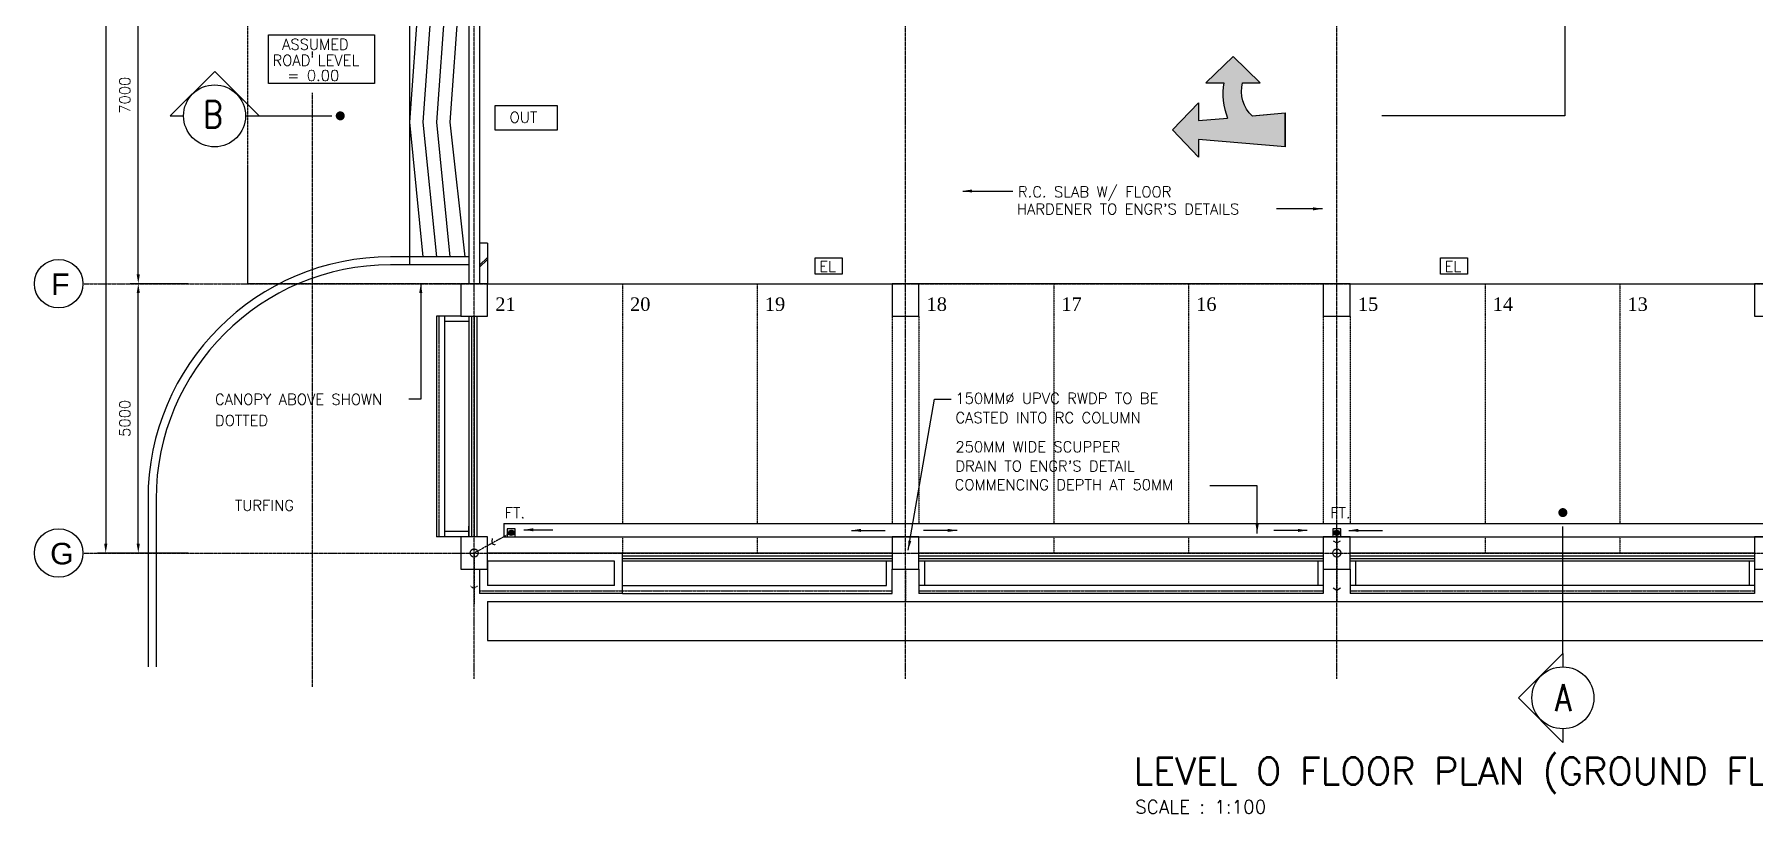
# Model space of a CAD drawing. Header units: millimetres. Extents: x -312260 to 194620, y -310600 to 21683.
# Drawn here: x -198257 to -166350, y -262420 to -247955 of the extents above; entities that cross this region are included whole.
import ezdxf

# ---------------------------------------------------------------- set-up
doc = ezdxf.new("R2010")
doc.units = ezdxf.units.MM
doc.header["$LTSCALE"] = 5
doc.header["$MEASUREMENT"] = 0
doc.header["$PDMODE"] = 3
for name, pattern in [('CENTER', [2, 1.25, -0.25, 0.25, -0.25]), ('DASHDOT2', [0.5, 0.25, -0.125, 0, -0.125]), ('DASHEDX2', [1.5, 1, -0.5]), ('HIDDEN2', [0.1875, 0.125, -0.0625])]:
    doc.linetypes.add(name, pattern=pattern)
for name, color, linetype in [('1-ROAD', 1, 'Continuous'), ('2-DR', 202, 'Continuous'), ('ARROW', 254, 'Continuous'), ('beam_p', 1, 'Continuous'), ('col', 7, 'Continuous'), ('CP NUMBERING', 1, 'Continuous'), ('DIM', 7, 'Continuous'), ('DRAIN', 5, 'Continuous'), ('EL & K', 10, 'Continuous'), ('FIX', 5, 'Continuous'), ('GRID', 9, 'CENTER'), ('L', 1, 'Continuous'), ('LINE', 7, 'Continuous'), ('parap', 7, 'Continuous'), ('park L', 9, 'DASHEDX2'), ('RAIL', 1, 'Continuous'), ('RWDP', 1, 'Continuous'), ('SPEC', 7, 'Continuous'), ('TEXT', 7, 'Continuous'), ('wall', 2, 'Continuous')]:
    doc.layers.add(name, color=color, linetype=linetype)
doc.styles.add('CARPARK NO', font='TIMES.TTF', dxfattribs={"height": 200})
doc.styles.add('E', font='ROMANS.SHX', dxfattribs={"width": 0.9})
doc.styles.add('HELV', font='HELV.shx')
doc.styles.add('ROMS', font='romans.shx', dxfattribs={"width": 0.8, "height": 230})
doc.styles.add('S100', font='ROMANS.shx', dxfattribs={"height": 200})
doc.dimstyles.new('S100', dxfattribs={"dimscale": 0, "dimtxt": 150, "dimasz": 175, "dimexe": 150, "dimexo": 150, "dimgap": 150, "dimtad": 1, "dimdec": 0, "dimzin": 0, "dimdsep": 46, "dimtxsty": 'S100', "dimcen": 0, "dimdle": 100, "dimclrd": 5, "dimclre": 5, "dimclrt": 1, "dimaunit": 1, "dimadec": 0, "dimazin": 0, "dimtfac": 1, "dimtdec": 0, "dimtofl": 0, "dimtmove": 1, "dimatfit": 3, "dimfxl": 1, "dimtolj": 1, "dimtzin": 0, "dimarcsym": 0})

# ---------------------------------------------------------------- blocks, each defined once
blk = doc.blocks.new('*D125')
at = {"layer": 'DEFPOINTS', "color": 0}
for p in [(-196330, -252583), (-195256, -252583), (-195256, -257583)]:
    blk.add_point(p, dxfattribs=at)
at = {"layer": 'DIM', "color": 5, "lineweight": -2}
for p, q in [((-195406, -252583), (-196480, -252583)), ((-196330, -257408), (-196330, -252758)), ((-195406, -257583), (-196480, -257583))]:
    blk.add_line(p, q, dxfattribs=at)
at = {"layer": 'DIM', "color": 5}
for points in [[(-196360, -252758), (-196301, -252758), (-196330, -252583)], [(-196360, -257408), (-196301, -257408), (-196330, -257583)]]:
    blk.add_solid(points, dxfattribs=at)
at = {"layer": 'DIM', "color": 1, "insert": (-196580, -255083), "char_height": 200, "attachment_point": 5, "rotation": 90, "style": 'S100'}
blk.add_mtext('\\A1;5000', dxfattribs=at)
blk = doc.blocks.new('*D126')
at = {"layer": 'DEFPOINTS', "color": 0}
for p in [(-196330, -245583), (-195256, -245583), (-195256, -252583)]:
    blk.add_point(p, dxfattribs=at)
at = {"layer": 'DIM', "color": 5, "lineweight": -2}
for p, q in [((-195406, -245583), (-196480, -245583)), ((-196330, -252408), (-196330, -245758)), ((-195406, -252583), (-196480, -252583))]:
    blk.add_line(p, q, dxfattribs=at)
at = {"layer": 'DIM', "color": 5}
for points in [[(-196360, -245758), (-196301, -245758), (-196330, -245583)], [(-196360, -252408), (-196301, -252408), (-196330, -252583)]]:
    blk.add_solid(points, dxfattribs=at)
at = {"layer": 'DIM', "color": 1, "insert": (-196580, -249083), "char_height": 200, "attachment_point": 5, "rotation": 90, "style": 'S100'}
blk.add_mtext('\\A1;7000', dxfattribs=at)
blk = doc.blocks.new('*D130')
at = {"layer": 'DEFPOINTS', "color": 0}
for p in [(-195256, -222983), (-196934, -257583), (-195256, -257583)]:
    blk.add_point(p, dxfattribs=at)
at = {"layer": 'DIM', "color": 5, "lineweight": -2}
for p, q in [((-195406, -222983), (-197084, -222983)), ((-196934, -223158), (-196934, -257408)), ((-195406, -257583), (-197084, -257583))]:
    blk.add_line(p, q, dxfattribs=at)
at = {"layer": 'DIM', "color": 5}
for points in [[(-196963, -223158), (-196904, -223158), (-196934, -222983)], [(-196963, -257408), (-196904, -257408), (-196934, -257583)]]:
    blk.add_solid(points, dxfattribs=at)
at = {"layer": 'DIM', "color": 1, "insert": (-197184, -240283), "char_height": 200, "attachment_point": 5, "rotation": 90, "style": 'S100'}
blk.add_mtext('\\A1;34600', dxfattribs=at)
blk = doc.blocks.new('FT')
at = {"layer": 'FIX', "color": 6, "linetype": 'Continuous'}
for p, q in [((-102916, 3485), (-102974, 3542)), ((-102947, 3489), (-102969, 3511)), ((-102897, 3492), (-102966, 3561)), ((-102883, 3505), (-102953, 3575)), ((-102875, 3524), (-102934, 3583)), ((-102878, 3553), (-102905, 3580))]:
    blk.add_line(p, q, dxfattribs=at)
blk.add_lwpolyline([(-102849, 3609), (-102999, 3609), (-102999, 3459), (-102849, 3459)], close=True, dxfattribs=at)
blk.add_circle((-102924, 3534), 50, dxfattribs=at)

msp = doc.modelspace()

# ---------------------------------------------------------------- hatches: boundary and pattern name
at = {"layer": 'ARROW', "linetype": 'Continuous'}
msp.add_hatch(color=256, dxfattribs=at).paths.add_polyline_path([(-175056.6, -250042.2), (-175056.6, -249419.6), (-175662.5, -249473.8, -0.2742982), (-175846, -248851.4), (-175519.1, -248851.4), (-176023.5, -248366.6), (-176527.9, -248851.4), (-176196.3, -248851.4, 0.1324519), (-176125.8, -249507.3), (-176661.9, -249554.7), (-176661.9, -249223.1), (-177146.7, -249727.5), (-176661.9, -250231.9), (-176661.9, -249905)])

# ---------------------------------------------------------------- linework, layer by layer
at = {"color": 2, "linetype": 'HIDDEN2', "ltscale": 2}
for p, q in [((-194299.5, -252582.8), (-194299.5, -245582.8)), ((-190349.5, -252582.8), (-194299.5, -252582.8))]:
    msp.add_line(p, q, dxfattribs=at)
at = {"color": 8}
for p, q in [((-191049.5, -246082.8), (-191299.5, -249582.8)), ((-190799.5, -246082.8), (-191049.5, -249582.8)), ((-190549.5, -246082.8), (-190799.5, -249582.8)), ((-190299.5, -246082.8), (-190549.5, -249582.8)), ((-191299.5, -249582.8), (-191049.5, -252082.8)), ((-191049.5, -249582.8), (-190799.5, -252082.8)), ((-190799.5, -249582.8), (-190549.5, -252082.8)), ((-190549.5, -249582.8), (-190271.8, -252082.8))]:
    msp.add_line(p, q, dxfattribs=at)
at = {"color": 3}
for p, q in [((-195736.7, -249467.2), (-194912.2, -248642.6)), ((-194087.6, -249467.2), (-194912.2, -248642.6)), ((-195736.7, -249467.2), (-195489.8, -249467.2)), ((-194339.8, -249467.2), (-194087.6, -249467.2)), ((-194087.6, -249467.2), (-192741.4, -249467.2)), ((-169905.9, -259448.6), (-169905.9, -257088.5)), ((-169905.9, -259448.6), (-170730.4, -260273.2)), ((-169905.9, -259448.6), (-169905.9, -259695.6)), ((-169905.9, -261097.8), (-170730.4, -260273.2)), ((-169905.9, -260845.6), (-169905.9, -261097.8))]:
    msp.add_line(p, q, dxfattribs=at)
msp.add_lwpolyline([(-166649.4, -241296.9), (-169868.5, -241296.9), (-169868.5, -249467.2), (-173264.6, -249467.2)], dxfattribs=at)
at = {"color": 1}
for points in [[(-193915.5, -247964.9), (-191946.6, -247964.9), (-191946.6, -248865.9), (-193915.5, -248865.9)], [(-189708.9, -249273.5), (-188563.1, -249273.5), (-188563.1, -249735.7), (-189708.9, -249735.7)]]:
    msp.add_lwpolyline(points, close=True, dxfattribs=at)
at = {"color": 3, "const_width": 83.6}
for points in [[(-192583.4, -249425.4, -1), (-192583.4, -249509, -1)], [(-169947.7, -256831.4, 1), (-169864.1, -256831.4, 1)]]:
    msp.add_lwpolyline(points, format="xyb", close=True, dxfattribs=at)
at = {"color": 3}
for centre in [(-194914.8, -249467.2), (-169905.9, -260270.6)]:
    msp.add_circle(centre, 575, dxfattribs=at)
at = {"layer": '1-ROAD'}
for p, q in [((-190199.5, -252082.8), (-191649.5, -252082.8)), ((-190199.5, -252232.8), (-191649.5, -252232.8)), ((-196149.5, -256582.8, 0), (-196149.5, -259693.1)), ((-195999.5, -256582.8, 0), (-195999.5, -259693.1))]:
    msp.add_line(p, q, dxfattribs=at)
for radius in [4500, 4350]:
    msp.add_arc((-191649.5, -256582.8, 0), radius, 90, 180, dxfattribs=at)
at = {"layer": '2-DR'}
for p, q in [((-189849.5, -258482.8), (-189849.5, -259207.8)), ((-189849.5, -258482.8), (-133249.5, -258482.8)), ((-189849.5, -259207.8), (-132599.5, -259207.8))]:
    msp.add_line(p, q, dxfattribs=at)
at = {"layer": 'ARROW', "linetype": 'Continuous', "flags": 128}
for points in [[(-175056.6, -250042.2), (-175056.6, -250042.2), (-175056.6, -249419.6), (-175662.5, -249473.8, -0.2742982), (-175846, -248851.4), (-175519.1, -248851.4), (-176023.5, -248366.6), (-176527.9, -248851.4), (-176196.3, -248851.4)], [(-176196.3, -248851.4, 0.1324519), (-176125.8, -249507.3, 0.1324519)]]:
    msp.add_lwpolyline(points, format="xyb", dxfattribs=at)
for points in [[(-175056.6, -249412.9), (-175056.6, -250042.2), (-176661.9, -249905), (-176661.9, -250231.9), (-177146.7, -249727.5), (-176661.9, -249223.1), (-176661.9, -249554.7), (-176125.8, -249507.3)], [(-175669.6, -249467), (-175056.6, -249412.9)]]:
    msp.add_lwpolyline(points, dxfattribs=at)
at = {"layer": 'beam_p', "ltscale": 2}
for p, q in [((-190349.5, -253182.8), (-190799.5, -253182.8)), ((-190799.5, -253182.8), (-190799.5, -257282.8)), ((-190649.5, -253182.8), (-190649.5, -257282.8)), ((-190199.5, -253282.8), (-190649.5, -253282.8)), ((-190349.5, -257282.8), (-190799.5, -257282.8)), ((-190199.5, -257182.8), (-190649.5, -257182.8)), ((-189849.5, -257732.8), (-189849.5, -258182.8)), ((-187499.5, -257732.8), (-189849.5, -257732.8)), ((-187499.5, -258182.8), (-187499.5, -257732.8)), ((-181749.5, -257732.8), (-181749.5, -258182.8)), ((-174449.5, -257732.8), (-174449.5, -258182.8)), ((-173749.5, -257732.8), (-173749.5, -258182.8)), ((-166449.5, -257732.8), (-166449.5, -258182.8)), ((-181849.5, -257882.8), (-181849.5, -258332.8)), ((-174349.5, -257882.8), (-174349.5, -258332.8)), ((-173849.5, -257882.8), (-173849.5, -258332.8)), ((-166349.5, -257882.8), (-166349.5, -258332.8)), ((-187499.5, -258182.8), (-189849.5, -258182.8)), ((-174349.5, -258182.8), (-181849.5, -258182.8)), ((-174349.5, -258332.8), (-181849.5, -258332.8)), ((-166349.5, -258182.8), (-173849.5, -258182.8)), ((-166349.5, -258332.8), (-173849.5, -258332.8))]:
    msp.add_line(p, q, dxfattribs=at)
at = {"layer": 'beam_p', "color": 5, "linetype": 'HIDDEN2', "ltscale": 2}
for p, q in [((-190749.5, -257282.8), (-190749.5, -253182.8)), ((-189999.5, -258282.8), (-187349.5, -258282.8)), ((-181849.5, -258282.8), (-174349.5, -258282.8)), ((-173849.5, -258282.8), (-166349.5, -258282.8))]:
    msp.add_line(p, q, dxfattribs=at)
at = {"layer": 'beam_p', "color": 7, "ltscale": 2}
for p, q in [((-187349.5, -258332.8), (-187349.5, -257582.8)), ((-189999.5, -257882.8), (-189999.5, -258332.8)), ((-187349.5, -258332.8), (-189999.5, -258332.8))]:
    msp.add_line(p, q, dxfattribs=at)
at = {"layer": 'beam_p', "ltscale": 2}
for points in [[(-187349.5, -258182.8), (-182449.5, -258182.8), (-182449.5, -257732.8)], [(-187349.5, -258332.8), (-182349.5, -258332.8), (-182349.5, -257882.8)]]:
    msp.add_lwpolyline(points, dxfattribs=at)
at = {"layer": 'beam_p', "color": 5, "linetype": 'HIDDEN2', "ltscale": 2}
msp.add_lwpolyline([(-187349.5, -258282.8), (-182349.5, -258282.8), (-182349.5, -257882.8)], dxfattribs=at)
at = {"layer": 'col', "color": 3}
for points in [[(-189849.5, -252582.8), (-190349.5, -252582.8), (-190349.5, -253182.8), (-189849.5, -253182.8)], [(-181849.5, -252582.8), (-182349.5, -252582.8), (-182349.5, -253182.8), (-181849.5, -253182.8)], [(-173849.5, -252582.8), (-174349.5, -252582.8), (-174349.5, -253182.8), (-173849.5, -253182.8)], [(-165849.5, -252582.8), (-166349.5, -252582.8), (-166349.5, -253182.8), (-165849.5, -253182.8)], [(-189849.5, -257282.8), (-190349.5, -257282.8), (-190349.5, -257882.8), (-189849.5, -257882.8)], [(-181849.5, -257282.8), (-182349.5, -257282.8), (-182349.5, -257882.8), (-181849.5, -257882.8)], [(-173849.5, -257282.8), (-174349.5, -257282.8), (-174349.5, -257882.8), (-173849.5, -257882.8)], [(-165849.5, -257282.8), (-166349.5, -257282.8), (-166349.5, -257882.8), (-165849.5, -257882.8)]]:
    msp.add_lwpolyline(points, close=True, dxfattribs=at)
at = {"layer": 'DRAIN'}
for p, q in [((-189549.5, -257032.8), (-134649.5, -257032.8)), ((-189549.5, -257032.8), (-189549.5, -257282.8)), ((-189549.5, -257282.8), (-134649.5, -257282.8))]:
    msp.add_line(p, q, dxfattribs=at)
at = {"layer": 'EL & K', "color": 10}
for points in [[(-183773.3, -252105.5), (-183273.3, -252105.5), (-183273.3, -252405.5), (-183773.3, -252405.5)], [(-172176.8, -252105.5), (-171676.8, -252105.5), (-171676.8, -252405.5), (-172176.8, -252405.5)]]:
    msp.add_lwpolyline(points, close=True, dxfattribs=at)
at = {"layer": 'GRID', "linetype": 'CENTER', "ltscale": 2}
for p, q in [((-182099.5, -259916.7), (-182099.5, -218055.5)), ((-174099.5, -259916.7), (-174099.5, -218055.5)), ((-190099.5, -259916.7), (-190099.5, -239488.2)), ((-193099.5, -248382.6), (-193099.5, -248271.6)), ((-193099.5, -260066.7), (-193099.5, -249037.7)), ((-197356.9, -252582.8), (-128471.1, -252582.8)), ((-197356.9, -257582.8), (-128471.1, -257582.8))]:
    msp.add_line(p, q, dxfattribs=at)
at = {"layer": 'GRID', "color": 7, "linetype": 'Continuous'}
for centre in [(-197806.9, -252582.8), (-197806.9, -257582.8)]:
    msp.add_circle(centre, 450, dxfattribs=at)
at = {"layer": 'LINE'}
msp.add_line((-190199.5, -245582.8), (-190199.5, -252582.8), dxfattribs=at)
at = {"layer": 'parap', "color": 0, "ltscale": 2}
for p, q in [((-190199.5, -253182.8), (-190199.5, -257282.8)), ((-190049.5, -253182.8), (-190049.5, -257282.8)), ((-182349.5, -257582.8), (-189849.5, -257582.8)), ((-182349.5, -257732.8), (-187349.5, -257732.8)), ((-174349.5, -257582.8), (-181849.5, -257582.8)), ((-174349.5, -257732.8), (-181849.5, -257732.8)), ((-166349.5, -257582.8), (-173849.5, -257582.8)), ((-166349.5, -257582.8), (-173849.5, -257582.8)), ((-166349.5, -257732.8), (-173849.5, -257732.8)), ((-166349.5, -257732.8), (-173849.5, -257732.8))]:
    msp.add_line(p, q, dxfattribs=at)
at = {"layer": 'park L', "color": 8, "ltscale": 2}
for p, q in [((-189849.5, -252582.8), (-182349.5, -252582.8)), ((-174349.5, -252582.8), (-181849.5, -252582.8)), ((-173849.5, -252582.8), (-166349.5, -252582.8))]:
    msp.add_line(p, q, dxfattribs=at)
at = {"layer": 'park L'}
for p, q in [((-187349.5, -252582.8), (-187349.5, -257032.8)), ((-184849.5, -252582.8), (-184849.5, -257032.8)), ((-179349.5, -252582.8), (-179349.5, -257032.8)), ((-176849.5, -252582.8), (-176849.5, -257032.8)), ((-171349.5, -252582.8), (-171349.5, -257032.8)), ((-168849.5, -252582.8), (-168849.5, -257032.8)), ((-182349.5, -253182.8), (-182349.5, -257032.8)), ((-181849.5, -253182.8), (-181849.5, -257032.8)), ((-174349.5, -253182.8), (-174349.5, -257032.8)), ((-173849.5, -253182.8), (-173849.5, -257032.8)), ((-187349.5, -257282.8), (-187349.5, -257582.8)), ((-184849.5, -257282.8), (-184849.5, -257582.8)), ((-179349.5, -257282.8), (-179349.5, -257582.8)), ((-176849.5, -257282.8), (-176849.5, -257582.8)), ((-171349.5, -257282.8), (-171349.5, -257582.8)), ((-168849.5, -257282.8), (-168849.5, -257582.8))]:
    msp.add_line(p, q, dxfattribs=at)
at = {"layer": 'park L', "color": 9}
msp.add_line((-182099.5, -257882.8), (-182099.5, -258482.8), dxfattribs=at)
at = {"layer": 'RAIL', "color": 5, "ltscale": 1000}
for p, q in [((-191299.5, -245932.8), (-191299.5, -252232.8)), ((-190149.5, -253182.8), (-190149.5, -257282.8)), ((-190099.5, -253182.8), (-190099.5, -257282.8)), ((-187349.5, -257632.8), (-182349.5, -257632.8)), ((-187349.5, -257682.8), (-182349.5, -257682.8)), ((-181849.5, -257632.8), (-174349.5, -257632.8)), ((-181849.5, -257682.8), (-174349.5, -257682.8)), ((-173849.5, -257632.8), (-166349.5, -257632.8)), ((-173849.5, -257682.8), (-166349.5, -257682.8))]:
    msp.add_line(p, q, dxfattribs=at)
at = {"layer": 'RWDP', "color": 2, "linetype": 'DASHDOT2'}
for p, q in [((-174099.5, -257207.8), (-174099.5, -258482.8)), ((-190099.5, -257582.8), (-190099.5, -258532.8))]:
    msp.add_line(p, q, dxfattribs=at)
for points in [[(-189405.7, -257201.6), (-190099.5, -257582.8)], [(-189766.3, -257312.5), (-189774.7, -257404.3), (-189701.3, -257431.6)], [(-190174.9, -258190.6), (-190099.4, -258243.5), (-190039.1, -258193.4)]]:
    msp.add_lwpolyline(points, dxfattribs=at)
at = {"layer": 'RWDP', "color": 2}
for points in [[(-174164.3, -257355), (-174099.5, -257395.3), (-174033.2, -257353.2)], [(-174164.3, -258230.8), (-174099.5, -258271.1), (-174033.2, -258229)]]:
    msp.add_lwpolyline(points, dxfattribs=at)
at = {"layer": 'RWDP'}
for centre in [(-190099.5, -257582.8), (-174099.5, -257582.8)]:
    msp.add_circle(centre, 75, dxfattribs=at)
at = {"layer": 'SPEC'}
msp.add_line((-190199.5, -257282.8), (-190199.5, -257086.2), dxfattribs=at)
at = {"layer": 'wall', "linetype": 'DASHEDX2', "ltscale": 2}
msp.add_line((-189999.5, -246332.8), (-189999.5, -251832.8), dxfattribs=at)
at = {"layer": 'wall'}
for p, q in [((-189849.5, -251832.8), (-189999.5, -251832.8)), ((-189999.5, -251832.8), (-189999.5, -252582.8)), ((-189849.5, -251832.8), (-189849.5, -252582.8))]:
    msp.add_line(p, q, dxfattribs=at)
at = {"layer": 'wall', "color": 8}
for points in [[(-189999.5, -252238.4), (-189849.5, -252095.7)], [(-189999.5, -252274.2), (-189849.5, -252131.5)]]:
    msp.add_lwpolyline(points, dxfattribs=at)

# ---------------------------------------------------------------- block references
at = {"layer": 'L'}
msp.add_blockref('FT', (-86487.6, -260741.7), dxfattribs=at)
at = {"layer": 'wall'}
msp.add_blockref('FT', (-71175.3, -260741.7), dxfattribs=at)

# ---------------------------------------------------------------- texts
at = {"color": 2, "style": 'S100'}
for s, p in [('ASSUMED ', (-193661.6, -248239)), ('ROAD LEVEL ', (-193840.4, -248537.5)), ('= 0.00', (-193562.9, -248817.8)), ('OUT', (-189442.8, -249595.1))]:
    msp.add_text(s, height=200, rotation=0, dxfattribs=at).set_placement(p)
at = {"color": 1, "style": 'S100'}
for p in [(-189533.8, -256936.3), (-174221.5, -256936.3)]:
    msp.add_text('FT.', height=200, rotation=0, dxfattribs=at).set_placement(p)
at = {"layer": 'CP NUMBERING', "style": 'CARPARK NO'}
for s, p in [('21', (-189707.9, -253087.4)), ('20', (-187207.9, -253087.4)), ('19', (-184707.9, -253087.4)), ('18', (-181707.9, -253087.4)), ('17', (-179207.9, -253087.4)), ('16', (-176707.9, -253087.4)), ('15', (-173707.9, -253087.4)), ('14', (-171207.9, -253087.4)), ('13', (-168707.9, -253087.4))]:
    msp.add_text(s, height=250, dxfattribs=at).set_placement(p)
at = {"layer": 'EL & K', "color": 10, "style": 'ROMS'}
for p in [(-183697.5, -252362.8), (-172101, -252362.8)]:
    msp.add_text('EL', height=200, dxfattribs=at).set_placement(p)
at = {"layer": 'GRID', "color": 3, "style": 'HELV'}
for s, p in [('F', (-197946.8, -252793.5)), ('G', (-197964.6, -257793.5))]:
    msp.add_text(s, height=400, dxfattribs=at).set_placement(p)
at = {"layer": 'SPEC', "style": 'S100'}
for s, p in [('R.C. SLAB W/ FLOOR', (-180012.9, -250977.8)), ("HARDENER TO ENGR'S DETAILS", (-180031.9, -251297.8)), ('150MM%%C UPVC RWDP TO BE', (-181173.4, -254811.1)), ('CANOPY ABOVE SHOWN', (-194907.1, -254829.5)), ('DOTTED', (-194907.1, -255221.9)), ('CASTED INTO RC COLUMN', (-181173.4, -255169.4)), ('250MM WIDE SCUPPER', (-181173.4, -255710.6)), ("DRAIN TO ENGR'S DETAIL", (-181173.4, -256068.9)), ('COMMENCING DEPTH AT 50MM', (-181188, -256415.2))]:
    msp.add_text(s, height=200, dxfattribs=at).set_placement(p)
at = {"layer": 'TEXT', "color": 4, "style": 'E', "width": 0.8}
for s, p in [('B', (-195126.6, -249690.2)), ('A', (-170056.4, -260517.7))]:
    msp.add_text(s, height=500, dxfattribs=at).set_placement(p)
at = {"layer": 'TEXT', "color": 1, "style": 'S100'}
msp.add_text('TURFING', height=200, dxfattribs=at).set_placement((-194538.4, -256798.6))
at = {"layer": 'TEXT', "color": 3, "style": 'S100'}
msp.add_text('LEVEL O FLOOR PLAN (GROUND FLOOR)', height=500, dxfattribs=at).set_placement((-177869, -261879.5))
at = {"layer": 'TEXT', "color": 7, "style": 'S100'}
msp.add_text('SCALE : 1:100', height=250, dxfattribs=at).set_placement((-177839.8, -262419.8))

# ---------------------------------------------------------------- dimensions: what is measured, and where the dimension line sits
at = {"layer": 'DIM'}
for p1, p2, distance, picture, middle in [((-195255.6, -222982.8), (-195255.6, -257582.8), -1678, '*D130', (-197183.6, -240282.8)), ((-195255.6, -252582.8), (-195255.6, -245582.8), 1074.8, '*D126', (-196580.4, -249082.8)), ((-195255.6, -257582.8), (-195255.6, -252582.8), 1074.8, '*D125', (-196580.4, -255082.8))]:
    dim = msp.add_aligned_dim(p1=p1, p2=p2, distance=distance, dimstyle='S100', override={"dimscale": 1}, dxfattribs=at)
    dim.commit()
    dim.dimension.update_dxf_attribs({"geometry": picture, "text_midpoint": middle})

# ---------------------------------------------------------------- leaders
at = {"layer": 'LINE', "color": 8}
msp.add_leader([(-191090.2, -252582.8), (-191090.2, -254723.9), (-191309.5, -254723.9)], dimstyle='S100', override={"dimscale": 1, "dimtad": 0}, dxfattribs=at)
at = {"layer": 'RWDP'}
for points in [[(-175576.8, -257222), (-175576.8, -256335.9), (-176452.9, -256335.9)], [(-189178.2, -257150.8), (-188639.3, -257150.8)], [(-183099.9, -257162.5), (-182476.2, -257162.5)], [(-181140.3, -257162.5), (-181764.1, -257162.5)], [(-174646, -257162.5), (-175269.8, -257162.5)], [(-173874.3, -257162.5), (-173250.5, -257162.5)]]:
    msp.add_leader(points, dimstyle='S100', override={"dimscale": 1, "dimtad": 0}, dxfattribs=at)
at = {"layer": 'SPEC'}
for points in [[(-181038.6, -250862.4), (-180107.1, -250862.4)], [(-174364.9, -251193), (-175216.3, -251193)], [(-182050, -257526.5), (-181562.2, -254726.1), (-181249.3, -254726.1)]]:
    msp.add_leader(points, dimstyle='S100', override={"dimscale": 1, "dimtad": 0}, dxfattribs=at)

doc.saveas('drawing.dxf')
